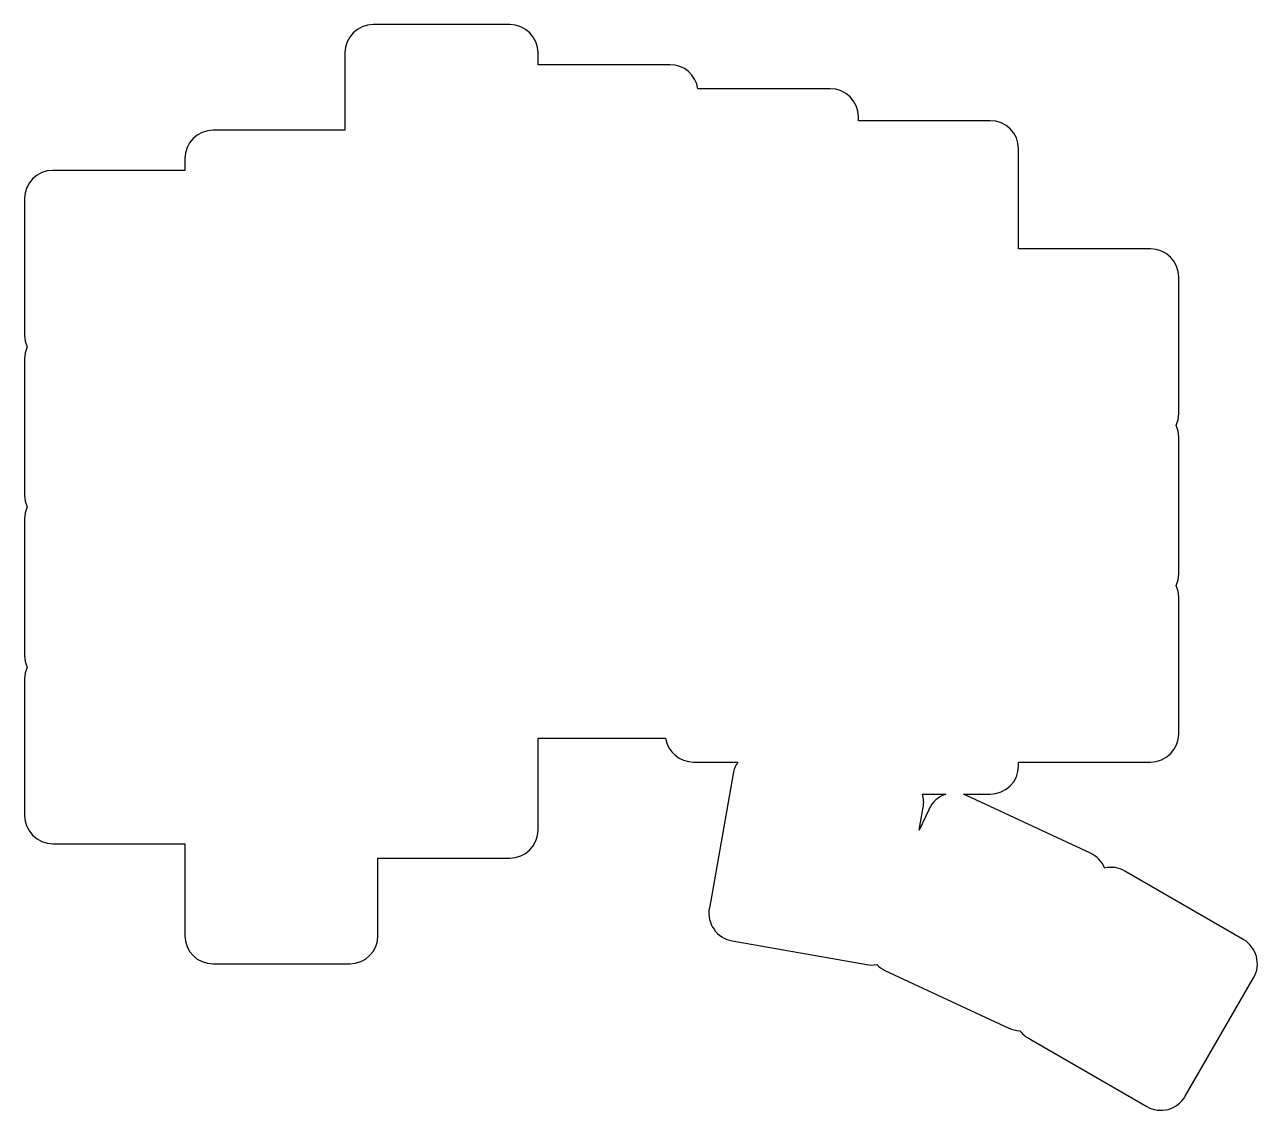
# Model space of a CAD drawing. Header units: millimetres. Extents: x 25 to 156, y -172 to -56.
import ezdxf

# ---------------------------------------------------------------- set-up
doc = ezdxf.new("R2010")
doc.units = ezdxf.units.MM

msp = doc.modelspace()

# ---------------------------------------------------------------- linework, layer by layer
for p, q in [((76.25, -56.28), (61.75, -56.28)), ((58.75, -59.28), (58.75, -67.5)), ((79.25, -60.53), (79.25, -59.28)), ((93.25, -60.53), (79.25, -60.53)), ((110.25, -63.08), (96.22, -63.08)), ((113.25, -66.48), (113.25, -66.08)), ((127.25, -66.48), (113.25, -66.48)), ((58.75, -67.5), (44.75, -67.5)), ((41.75, -70.5), (41.75, -71.75)), ((130.25, -80.08), (130.25, -69.48)), ((41.75, -71.75), (27.75, -71.75)), ((24.75, -74.75), (24.75, -89.25)), ((144.25, -80.08), (130.25, -80.08)), ((147.25, -97.58), (147.25, -83.08)), ((24.75, -91.75), (24.75, -106.25)), ((147.25, -114.58), (147.25, -100.08)), ((24.75, -108.75), (24.75, -123.25)), ((147.25, -131.58), (147.25, -117.08)), ((24.75, -125.75), (24.75, -140.25)), ((79.25, -141.78), (79.25, -132.03)), ((79.25, -132.03), (92.78, -132.03)), ((95.75, -134.58), (100.46, -134.58)), ((130.25, -134.98), (130.25, -134.58)), ((130.25, -134.58), (144.25, -134.58)), ((99.94, -135.81), (97.43, -150.09)), ((120.05, -137.98), (122.53, -137.98)), ((124.4, -137.98), (127.25, -137.98)), ((137.87, -144.24), (124.73, -138.11)), ((119.71, -141.79), (120.13, -139.37)), ((120.75, -139.56), (119.71, -141.79)), ((27.75, -143.25), (41.75, -143.25)), ((41.75, -143.25), (41.75, -153)), ((62.25, -153), (62.25, -144.78)), ((62.25, -144.78), (76.25, -144.78)), ((154.1, -153.4), (141.54, -146.15)), ((99.86, -153.57), (114.14, -156.08)), ((44.75, -156), (59.25, -156)), ((116.07, -156.69), (129.21, -162.82)), ((147.95, -170.05), (155.2, -157.5)), ((131.29, -163.9), (143.85, -171.15))]:
    msp.add_line(p, q)
for centre, start, end in [((61.75, -59.28), 90, 180), ((76.25, -59.28), 0, 90), ((93.25, -63.53), 8.6269, 90), ((110.25, -66.08), 0, 90), ((127.25, -69.48), 0, 90), ((44.75, -70.5), 90, 180), ((27.75, -74.75), 90, 180), ((144.25, -83.08), 0, 90), ((27.75, -89.25), 180, 204.6243), ((27.75, -91.75), 155.3757, 180), ((144.25, -97.58), 335.3757, 360), ((144.25, -100.08), 0, 24.6243), ((27.75, -106.25), 180, 204.6243), ((27.75, -108.75), 155.3757, 180), ((144.25, -114.58), 335.3757, 360), ((144.25, -117.08), 0, 24.6243), ((27.75, -123.25), 180, 204.6243), ((27.75, -125.75), 155.3757, 180), ((95.75, -131.58), 188.6269, 270), ((144.25, -131.58), 270, 360), ((102.9, -136.33), 144.2866, 170), ((127.25, -134.98), 270, 360), ((117.18, -138.85), 350, 376.8399), ((123.46, -140.83), 108.1458, 155), ((123.46, -140.83), 65, 71.8542), ((27.75, -140.25), 180, 270), ((76.25, -141.78), 270, 360), ((136.61, -146.96), 382.3139, 65), ((140.04, -148.75), 60, 102.6861), ((100.38, -150.61), 170, 260), ((44.75, -153), 180, 270), ((59.25, -153), 270, 360), ((152.6, -156), 330, 60), ((114.66, -153.13), 260, 280.3714), ((117.34, -153.97), 224.6286, 245), ((130.48, -160.1), 245, 268.25), ((132.79, -161.3), 216.75, 240), ((145.35, -168.55), 240, 330)]:
    msp.add_arc(centre, 3, start, end)

doc.saveas('drawing.dxf')
